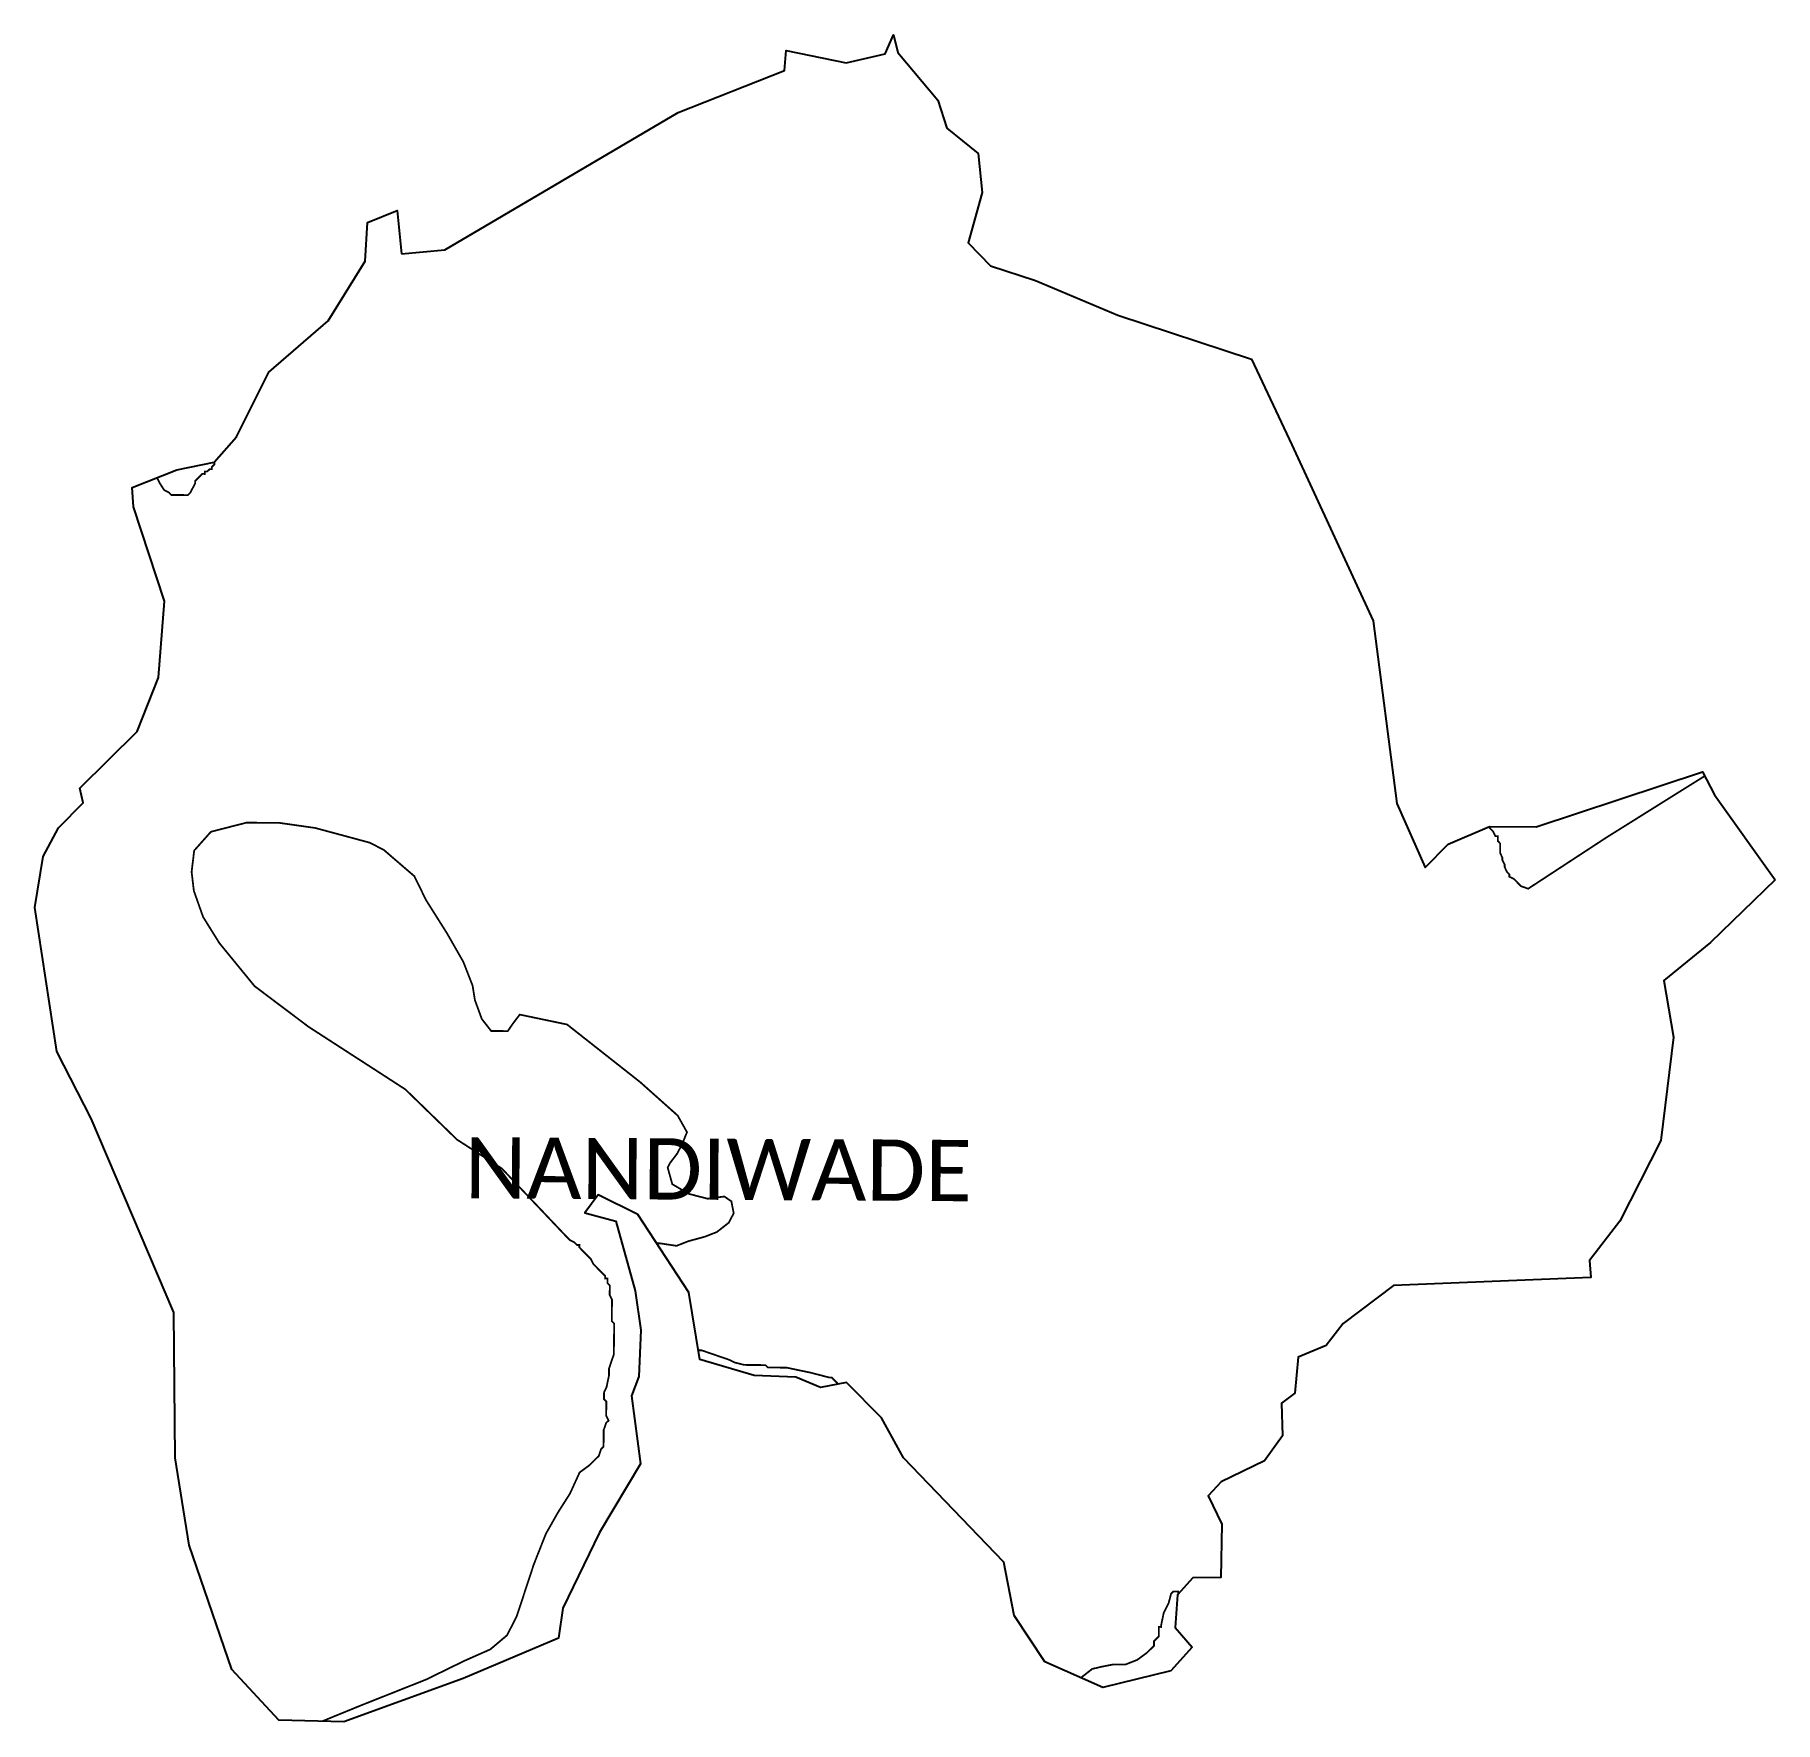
# Model space of a CAD drawing. Header units: metres. Extents: x 308849 to 311803, y 1910229 to 1913095.
import ezdxf

# ---------------------------------------------------------------- set-up
doc = ezdxf.new("R2010")
doc.units = ezdxf.units.M
for name, color, linetype in [('HAZARDS LINE', 1, 'Continuous'), ('village', 3, 'Continuous'), ('VILLAGE NAME', 250, 'Continuous')]:
    doc.layers.add(name, color=color, linetype=linetype)
doc.styles.get("Standard").update_dxf_attribs({"font": 'simplex.shx'})

msp = doc.modelspace()

# ---------------------------------------------------------------- linework, layer by layer
at = {"color": 3, "true_color": 0x00ff00, "flags": 128}
msp.add_lwpolyline([(309470.9, 1912722.9), (309544.4, 1912729.4)], dxfattribs=at)
at = {"layer": 'HAZARDS LINE', "lineweight": 18, "const_width": 3.02}
for points in [[(309055.3, 1912342.5), (309056.4, 1912341.7), (309060.4, 1912333.6), (309068.3, 1912321.5), (309076.3, 1912317.4), (309080.3, 1912313.3), (309088.3, 1912313.3), (309100.4, 1912313.2), (309108.5, 1912313.1), (309112.5, 1912317.1), (309116.6, 1912325.1), (309120.7, 1912333.1), (309120.7, 1912337.1), (309124.8, 1912341.1), (309128.9, 1912345.1), (309132.9, 1912349.1), (309136.9, 1912349), (309137, 1912353.1), (309141, 1912353), (309145.1, 1912357), (309149.1, 1912357), (309149.1, 1912361), (309153.2, 1912365), (309153.2, 1912369), (309153.2, 1912369.1)], [(309904.1, 1911042.5), (309909.6, 1911042.5), (309937.7, 1911038.2), (309957.9, 1911046.1), (309986.1, 1911053.8), (310006.3, 1911061.7), (310026.6, 1911077.6), (310034.8, 1911093.6), (310030.9, 1911113.8), (310018.9, 1911122), (309990.7, 1911118.2), (309958.6, 1911126.5), (309930.6, 1911142.9), (309922.8, 1911171.1), (309926.9, 1911179.1), (309939.1, 1911195.1), (309947.3, 1911211.1), (309955.6, 1911231.2), (309939.7, 1911259.5), (309875.9, 1911316.4), (309752, 1911414.1), (309671.7, 1911430.9), (309659.5, 1911414.9), (309651.4, 1911402.9), (309623.2, 1911403.1), (309607.3, 1911423.4), (309595.5, 1911455.7), (309591.7, 1911479.9), (309576, 1911520.3), (309548.3, 1911568.8), (309512.6, 1911625.4), (309492.8, 1911665.9), (309440.9, 1911710.6), (309416.9, 1911722.9), (309324.6, 1911747.8), (309264.3, 1911756.4), (309208, 1911756.9), (309147.5, 1911741.4), (309119.1, 1911709.5), (309114.7, 1911673.3), (309118.5, 1911641.1), (309134.2, 1911596.7), (309161.9, 1911552.2), (309221.6, 1911479.2), (309313.5, 1911410), (309477.5, 1911303.9), (309565.2, 1911218.6), (309641.2, 1911169.6), (309752.8, 1911051.9), (309756.8, 1911047.9), (309764.8, 1911043.8), (309768.8, 1911039.7), (309772.8, 1911039.7), (309772.8, 1911035.7), (309776.7, 1911031.6), (309780.7, 1911027.5), (309784.7, 1911023.5), (309788.7, 1911019.4), (309792.7, 1911015.4), (309796.6, 1911007.3), (309804.6, 1910999.2), (309808.6, 1910995.1), (309812.6, 1910991), (309816.6, 1910987), (309816.5, 1910983), (309820.6, 1910982.9), (309820.5, 1910978.9), (309820.5, 1910974.9), (309824.5, 1910970.8), (309824.4, 1910966.8), (309824.4, 1910962.8), (309824.3, 1910954.7), (309828.3, 1910946.6), (309828.2, 1910938.6), (309828.1, 1910926.5), (309828.1, 1910922.5), (309828, 1910914.5), (309827.9, 1910910.4), (309831.9, 1910906.4), (309831.8, 1910890.3), (309831.7, 1910886.3), (309831.7, 1910882.2), (309831.7, 1910878.2), (309831.6, 1910870.2), (309831.5, 1910862.1), (309831.5, 1910858.1), (309831.5, 1910854.1), (309827.3, 1910842), (309823.2, 1910830), (309823.1, 1910822), (309823.1, 1910817.9), (309818.9, 1910797.9), (309814.8, 1910789.8), (309814.7, 1910785.8), (309814.7, 1910781.8), (309814.7, 1910777.8), (309818.7, 1910773.7), (309818.6, 1910765.7), (309818.6, 1910761.6), (309818.5, 1910757.6), (309818.4, 1910749.6), (309822.4, 1910741.5), (309818.3, 1910737.5), (309814.2, 1910725.5), (309814.2, 1910721.5), (309814.1, 1910713.4), (309814, 1910701.3), (309813.9, 1910697.3), (309809.9, 1910693.3), (309805.8, 1910681.3), (309801.7, 1910677.3), (309789.5, 1910665.3), (309773.3, 1910653.4), (309756.9, 1910617.4), (309736.5, 1910585.4), (309716.1, 1910549.3), (309695.5, 1910497.2), (309666.5, 1910409), (309650.1, 1910376.9), (309621.8, 1910353), (309577.3, 1910333.3), (309512.7, 1910301.7), (309403.7, 1910258.4), (309336.3, 1910230.8)], [(310212.2, 1910803.4), (310201.2, 1910814.5), (310197.2, 1910814.6), (310165.1, 1910822.9), (310124.9, 1910831.3), (310096.8, 1910831.6), (310092.7, 1910831.6), (310088.8, 1910835.7), (310076.7, 1910835.8), (310072.7, 1910835.8), (310068.6, 1910835.8), (310060.6, 1910835.9), (310052.6, 1910836), (310036.5, 1910840.1), (310028.5, 1910844.2), (310016.5, 1910848.4), (310004.4, 1910852.5), (309980.4, 1910860.8), (309976.3, 1910860.8), (309974.7, 1910862.4)], [(310789.2, 1910447.1), (310789.3, 1910451.1), (310785.3, 1910451.2), (310781.2, 1910451.2), (310777.2, 1910447.2), (310773, 1910431.1), (310764.8, 1910415.1), (310760.6, 1910395), (310760.6, 1910391), (310756.6, 1910391.1), (310756.5, 1910387), (310756.5, 1910383), (310756.4, 1910379), (310756.4, 1910375), (310752.3, 1910371), (310748.3, 1910367), (310748.2, 1910358.9), (310736, 1910347), (310719.8, 1910335.1), (310699.7, 1910327.2), (310679.5, 1910327.4), (310659.4, 1910323.5), (310643.3, 1910319.7), (310624.2, 1910304.7)]]:
    msp.add_lwpolyline(points, dxfattribs=at)
at = {"layer": 'HAZARDS LINE', "lineweight": 18}
msp.add_lwpolyline([(311316, 1911749.9, 3.02, 3.02, 0), (311319.9, 1911745.9, 3.02, 3.02, 0), (311323.9, 1911741.8, 3.02, 3.02, 0), (311327.9, 1911733.8, 3.02, 3.02, 0), (311331.9, 1911733.7, 3.02, 3.02, 0), (311331.8, 1911725.7, 3.02, 3.02, 0), (311335.8, 1911721.6, 3.02, 3.02, 0), (311335.7, 1911705.5, 3.02, 3.02, 0), (311339.6, 1911697.4, 3.02, 3.02, 0), (311339.6, 1911693.4, 3.02, 3.02, 0), (311343.5, 1911685.3, 3.02, 3.02, 0), (311343.5, 1911681.3, 3.02, 3.02, 0), (311347.4, 1911673.2, 3.02, 3.02, 0), (311351.4, 1911669.2, 3.02, 3.02, 0), (311351.4, 1911665.2, 3.02, 3.02, 0), (311359.4, 1911661.1, 3.02, 3.02, 0), (311363.4, 1911657, 3.02, 3.02, 0), (311371.3, 1911648.9, 3.02, 3.02, 0), (311383.4, 1911644.7, 3.02, 3.02, 0), (311516.9, 1911732.1, 3.02, 3.02, 0), (311662.6, 1911823.3, 3.02, 3.02, 0), (311683, 1911836, 3.02, 3.02, 0)], format="xyseb", dxfattribs=at)
at = {"layer": 'village', "color": 3, "true_color": 0x00ff00}
for points in [[(309544.4, 1912729.4, 0), (309940.7, 1912963.1, 0), (310121, 1913034.3, 0), (310123.8, 1913068.3, 0), (310225.5, 1913047, 0), (310292.2, 1913062.7, 0), (310306.2, 1913094.8, 0), (310313.3, 1913064.5, 0), (310381.4, 1912983.7, 0), (310396.5, 1912936, 0), (310449.6, 1912893.4, 0), (310456.4, 1912827.2, 0), (310433.1, 1912741.5, 0), (310470.9, 1912702.2, 0), (310547.2, 1912677.7, 0), (310686.8, 1912618.4, 0), (310914, 1912543.9, 0), (310982.4, 1912398.6, 0), (311120.2, 1912099.7, 0), (311160.5, 1911789.5, 0), (311208.7, 1911680.8, 0), (311247.8, 1911720.5, 0), (311317.5, 1911750.5, 0), (311397.1, 1911749.7, 0), (311679.1, 1911843.4, 0), (311699.8, 1911804.3, 0), (311802.7, 1911660, 0)], [(311802.7, 1911660, 0), (311692.7, 1911553.1, 0), (311613.5, 1911488.8, 0), (311629.8, 1911392.6, 0), (311608.3, 1911216.9, 0), (311538.8, 1911080, 0), (311487.5, 1911013.2, 0), (311489.9, 1910984.5, 0), (311154.9, 1910971.1, 0), (311069.4, 1910906.6, 0), (311040.4, 1910868.7, 0), (310992.9, 1910849.2, 0), (310987.4, 1910788.2, 0), (310964.9, 1910771, 0), (310966.3, 1910715.4, 0), (310936.1, 1910673.2, 0), (310862.3, 1910637.4, 0), (310840.1, 1910613.7, 0), (310863.4, 1910565.4, 0), (310861.8, 1910475.1, 0), (310814.4, 1910474.2, 0), (310787.9, 1910445.7, 0), (310784.2, 1910389.9, 0), (310813.1, 1910356.5, 0), (310776.7, 1910316.7, 0), (310661.4, 1910288.1, 0), (310563, 1910332, 0), (310511, 1910410.7, 0), (310493.2, 1910500.8, 0), (310322.9, 1910678.3, 0), (310285.9, 1910746.4, 0), (310226.5, 1910806, 0), (310182.3, 1910797.8, 0), (310140.1, 1910815, 0), (310069.5, 1910818.2, 0), (309977.6, 1910845, 0), (309958.9, 1910959.2, 0), (309871.9, 1911091.4, 0), (309805, 1911125, 0), (309782, 1911094.4, 0), (309834.6, 1911080.2, 0), (309867.5, 1910962, 0), (309877.4, 1910895.2, 0), (309873.9, 1910816.4, 0), (309861.3, 1910783.5, 0), (309876.5, 1910667.8, 0), (309806.8, 1910551.3, 0), (309744.6, 1910423.1, 0), (309737.7, 1910372.1, 0), (309575.5, 1910303.3, 0), (309373.3, 1910229.9, 0), (309262.7, 1910232.6, 0), (309182.9, 1910318.5, 0), (309110.4, 1910530.1, 0), (309086.8, 1910678.3, 0), (309084.6, 1910924.8, 0), (308944.2, 1911254.4, 0), (308886, 1911368.5, 0), (308848.5, 1911612.5, 0), (308862.9, 1911699.3, 0), (308888.9, 1911747.9, 0), (308930.4, 1911790.8, 0), (308924.8, 1911815.6, 0), (309022.1, 1911911.8, 0), (309058.3, 1912003.2, 0), (309068.5, 1912132.8, 0), (309016.3, 1912292.9, 0), (309014, 1912325.9, 0), (309089.5, 1912356.1, 0), (309152.9, 1912368.8, 0), (309191.1, 1912411.9, 0), (309245.8, 1912521.7, 0), (309346.3, 1912608.9, 0), (309409.1, 1912710.2, 0), (309413.4, 1912775.9, 0), (309463.4, 1912796.6, 0), (309470.9, 1912722.9, 0)]]:
    msp.add_polyline3d(points, dxfattribs=at)

# ---------------------------------------------------------------- texts
at = {"layer": 'VILLAGE NAME', "insert": (309578.6, 1911222.8), "char_height": 104.042, "attachment_point": 1, "rotation": 359.6762}
msp.add_mtext_dynamic_manual_height_columns('{\\fCalibri|b0|i0|c0|p34;NANDIWADE}', width=1259.386, gutter_width=520.2, heights=[0], dxfattribs=at)

doc.saveas('drawing.dxf')
